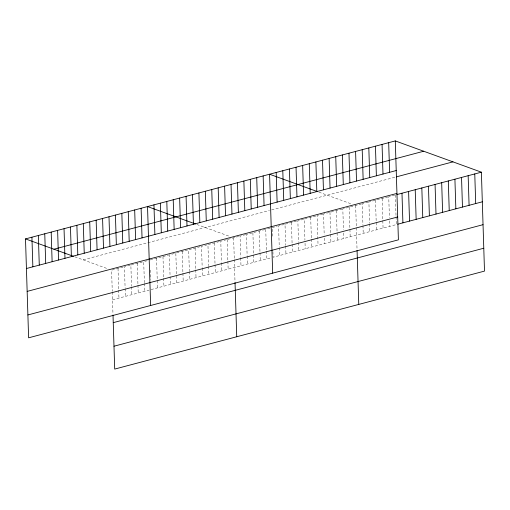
<?xml version="1.0" encoding="UTF-8"?>
<svg xmlns="http://www.w3.org/2000/svg" width="510" height="510" viewBox="0 0 510 510"><rect width="100%" height="100%" fill="white"/><g stroke="black" fill="none" stroke-linecap="round" stroke-linejoin="round"><path stroke-width="0.38" stroke-dasharray="2.55 1.91" d="M83.187 259.845L269.446 210.496M271.588 209.929L394.893 177.25M123.012 267.138L111.594 270.16L112.257 291.21M130.152 265.245L124.44 266.762L125.103 287.812M142.284 262.032L130.866 265.06L131.529 286.11M147.282 260.706L143.712 261.655L144.375 282.706M150.131 259.953L168.689 255.038M176.536 252.954L187.954 249.932M200.086 246.712L188.668 249.741L189.331 270.791M207.226 244.826L201.514 246.336L202.177 267.387M219.357 241.612L207.94 244.634L208.596 265.684M226.491 239.719L220.785 241.23L221.442 262.28M227.919 239.343L238.623 236.506M245.763 234.613L240.051 236.124L240.714 257.174M265.028 229.506L246.477 234.428L247.133 255.478M270.026 228.187L265.742 229.322L266.405 250.372M272.168 227.619L277.159 226.293M284.299 224.4L278.587 225.917L279.25 246.967M296.431 221.187L285.013 224.215L285.67 245.265M303.565 219.3L297.859 220.811L298.516 241.861M315.696 216.081L304.279 219.109L304.942 240.159M322.836 214.194L317.124 215.704L318.055 245.329M342.102 209.087L323.55 214.002L324.207 235.053M361.545 203.936L342.816 208.896L343.479 229.946M368.163 202.183L362.278 203.739L362.942 224.789M388.014 196.924L368.896 201.985L369.559 223.036M394.632 195.171L388.747 196.726L389.411 217.776M112.525 299.791L148.92 290.145M151.062 289.578L270.957 257.811M318.884 192.142L350.925 203.777M196.854 224.476L230.246 236.602M74.823 256.81L108.216 268.936M395.365 194.973L396.028 216.023M396.053 216.801L396.295 224.598L273.099 257.244L272.901 251.009M389.506 220.894L389.678 226.351M382.13 198.479L383.061 228.104M375.513 200.232L376.444 229.857M369.584 223.82L369.826 231.616M362.967 225.573L363.209 233.37M355.661 205.492L357.045 249.6M349.235 207.194L350.172 236.825M343.574 233.064L343.746 238.527M336.39 210.598L337.327 240.223M329.97 212.3L330.901 241.925M324.309 238.17L324.481 243.627M310.705 217.407L311.361 238.457M311.387 239.235L311.635 247.031M305.037 243.276L305.209 248.733M298.541 242.639L298.79 250.435M291.433 222.513L292.096 243.563M292.122 244.341L292.364 252.138M285.696 246.043L285.944 253.84M279.276 247.745L279.518 255.542M272.212 229.175L272.487 237.756M266.43 251.149L266.673 258.946M259.322 231.024L259.979 252.074M260.004 252.852L260.253 260.648M252.896 232.726L253.827 262.35M247.159 256.256L247.407 264.052M240.739 257.958L240.981 265.755M233.631 237.826L234.288 258.876M234.313 259.66L235.04 282.699M227.205 239.528L227.868 260.578M227.893 261.362L228.136 269.159M221.467 263.064L221.716 270.861M214.359 242.932L215.022 263.982M215.048 264.766L215.29 272.563M208.622 266.469L208.87 274.259M202.202 268.164L202.444 275.961M195.094 248.038L195.751 269.089M195.776 269.866L196.025 277.663M189.357 271.569L189.599 279.365M182.248 251.443L182.905 272.493M182.931 273.271L183.179 281.067M176.753 282.769L175.822 253.145L169.403 254.847L170.066 275.897M170.085 276.675L170.334 284.472M162.977 256.549L163.64 277.599M163.665 278.377L163.908 286.174M156.557 258.251L157.488 287.876M150.45 270.09L150.743 279.442M144.394 283.483L144.642 291.28M137.286 263.358L137.949 284.408M137.974 285.186L138.216 292.982M131.548 286.888L131.797 294.684M125.128 288.59L125.371 296.387M118.02 268.464L118.683 289.514M118.702 290.292L118.951 298.089M112.283 291.994L112.984 314.275"/><path stroke-width="0.76" d="M395.295 140.919L398.406 239.84L28.611 337.818L25.5 238.897L395.295 140.919L481.389 172.182L484.5 271.103L114.705 369.081L113.01 315.033M53.913 249.218L423.708 151.234M26.431 268.528L396.225 170.544M396.366 176.862L452.982 161.861M27.151 291.395L396.946 193.411M396.837 194.584L481.389 172.182M27.891 314.95L397.685 216.973M397.768 224.209L482.32 201.807M113.245 322.658L483.04 224.674M113.985 346.214L483.78 248.236M317.494 191.632L269.567 174.229L272.671 273.15M195.458 223.966L147.53 206.563L150.641 305.484M25.5 238.897L73.427 256.3M474.772 173.935L475.702 203.56M468.154 175.689L469.085 205.313M461.537 177.442L462.468 207.066M454.92 179.195L455.851 208.819M448.303 180.948L449.233 210.573M441.685 182.701L442.616 212.326M435.068 184.454L435.999 214.079M428.451 186.207L429.382 215.832M421.834 187.96L422.764 217.585M415.216 189.714L416.147 219.338M408.599 191.467L409.53 221.091M401.982 193.22L402.913 222.844M388.677 142.672L389.608 172.297M382.06 144.426L382.991 174.05M375.443 146.179L376.374 175.803M368.826 147.932L369.756 177.556M362.208 149.685L363.139 179.31M355.591 151.438L356.522 181.063M357.07 250.365L358.772 304.413M348.974 153.191L349.905 182.816M342.357 154.944L343.287 184.569M335.739 156.697L336.67 186.322M329.122 158.451L330.053 188.075M322.505 160.204L323.436 189.828M315.888 161.957L316.818 191.581M309.27 163.71L310.201 193.335M302.653 165.463L303.584 195.088M296.036 167.216L296.967 196.841M289.419 168.969L290.349 198.594M282.801 170.722L283.732 200.347M276.184 172.476L277.115 202.107M263.141 175.931L264.072 205.562M256.721 177.633L257.652 207.258M250.295 179.335L251.226 208.96M243.876 181.037L244.806 210.662M237.45 182.739L238.38 212.364M235.04 282.699L236.736 336.747M231.03 184.441L231.961 214.066M224.604 186.144L225.535 215.768M218.184 187.846L219.115 217.47M211.758 189.548L212.689 219.172M205.339 191.25L206.269 220.875M198.913 192.952L199.844 222.577M192.493 194.654L193.424 224.279M186.067 196.356L186.998 225.981M179.648 198.058L180.578 227.683M173.221 199.761L174.152 229.385M166.802 201.456L167.733 231.087M160.376 203.159L161.307 232.79M153.956 204.861L154.887 234.492M141.111 208.265L142.041 237.896M134.685 209.967L135.615 239.598M128.265 211.669L129.196 241.294M121.839 213.371L122.77 242.996M115.419 215.073L116.35 244.698M108.993 216.775L109.924 246.4M102.574 218.478L103.505 248.102M96.148 220.18L97.078 249.804M89.728 221.882L90.659 251.506M83.302 223.584L84.233 253.209M76.882 225.286L77.813 254.911M70.456 226.988L71.387 256.613M64.037 228.69L64.968 258.315M57.611 230.392L58.542 260.017M51.191 232.095L52.122 261.719M44.765 233.797L45.702 263.421M38.346 235.499L39.276 265.123M31.92 237.195L32.857 266.826"/></g></svg>
